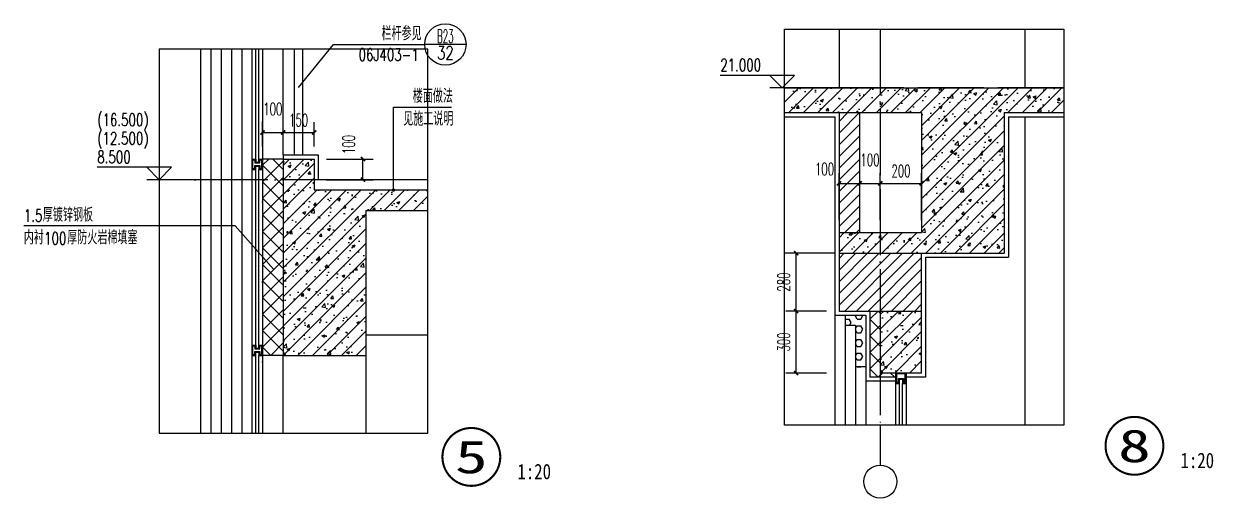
# Model space of a CAD drawing. Extents: x 0 to 125661, y -104936 to 8656.
# Drawn here: x 4898 to 10656, y -7267 to -4972 of the extents above; entities that cross this region are included whole.
import ezdxf
from ezdxf.enums import TextEntityAlignment as Align

# ---------------------------------------------------------------- set-up
doc = ezdxf.new("R2010")
doc.units = 0
doc.header["$LTSCALE"] = 800
doc.header["$MEASUREMENT"] = 0
doc.linetypes.add('DOTE', pattern=[2.42, 2, -0.2, 0.02, -0.2])
doc.layers.get('0').update_dxf_attribs({"linetype": 'CONTINUOUS'})
doc.layers.get('Defpoints').update_dxf_attribs({"color": 1, "linetype": 'CONTINUOUS'})
for name, color, linetype in [('A-卫生间', 173, 'CONTINUOUS'), ('A-外窗', 145, 'CONTINUOUS'), ('A-立面看线', 117, 'CONTINUOUS'), ('A-装饰构件', 197, 'CONTINUOUS'), ('AXIS', 3, 'CONTINUOUS'), ('AXIS_TEXT', 7, 'CONTINUOUS'), ('DIM_ELEV', 3, 'CONTINUOUS'), ('DIM_IDEN', 3, 'CONTINUOUS'), ('DIM_LEAD', 3, 'CONTINUOUS'), ('DOTE', 28, 'CONTINUOUS'), ('PUB_DIM', 3, 'CONTINUOUS'), ('PUB_HATCH', 8, 'CONTINUOUS'), ('PUB_TEXT', 7, 'CONTINUOUS'), ('WALL', 50, 'CONTINUOUS'), ('WINDOW', 145, 'CONTINUOUS'), ('看线1', 7, 'CONTINUOUS'), ('门窗', 4, 'CONTINUOUS'), ('面层', 123, 'CONTINUOUS')]:
    doc.layers.add(name, color=color, linetype=linetype)
doc.styles.add('_TCH_DIM', font='SIMPLEX', dxfattribs={"bigfont": 'GBCBIG'})
doc.styles.add('_TCH_LABEL', font='COMPLEX', dxfattribs={"bigfont": 'GBCBIG'})
doc.styles.add('COMPLEX', font='COMPLEX')
doc.styles.add('DIM_FONT', font='SIMPLEX.shx', dxfattribs={"width": 0.6})
doc.styles.add('ht', font='SIMHEI.TTF')
doc.styles.add('房间名称', font='SIMHEI.TTF', dxfattribs={"width": 0.8})
doc.dimstyles.new('DIMN20', dxfattribs={"dimscale": 0.2, "dimtxt": 300, "dimasz": 100, "dimexe": 250, "dimexo": 300, "dimgap": 150, "dimtad": 1, "dimdec": 0, "dimzin": 0, "dimdsep": 46, "dimtxsty": 'DIM_FONT', "dimblk": 'ARCHTICK', "dimcen": 0.09, "dimclrt": 7, "dimazin": 2, "dimtfac": 1, "dimtdec": 0, "dimtix": 1, "dimtmove": 2, "dimatfit": 3, "dimfxl": 0, "dimtolj": 1, "dimtzin": 0, "dimarcsym": 0})

# ---------------------------------------------------------------- blocks, each defined once
blk = doc.blocks.new('_ArchTick')
at = {"color": 0, "linetype": 'ByBlock', "const_width": 0.4}
blk.add_lwpolyline([(-0.5, -0.5), (0.5, 0.5)], dxfattribs=at)
blk = doc.blocks.new('*D157')
at = {"layer": 'Defpoints', "color": 0}
for p in [(8637.1, -6081.7), (8844.7, -6081.7), (8844.7, -6361.7)]:
    blk.add_point(p, dxfattribs=at)
at = {"layer": 'PUB_DIM', "color": 0, "lineweight": -2}
for p, q in [((8784.7, -6081.7), (8587.1, -6081.7)), ((8637.1, -6361.7), (8637.1, -6081.7)), ((8784.7, -6361.7), (8587.1, -6361.7))]:
    blk.add_line(p, q, dxfattribs=at)
at = {"layer": 'PUB_DIM', "color": 0, "lineweight": -2, "xscale": 20, "yscale": 20, "zscale": 20}
for p, rotation in [((8637.1, -6081.7), 90), ((8637.1, -6361.7), 270)]:
    blk.add_blockref('_ArchTick', p, dxfattribs=dict(at, rotation=rotation))
at = {"layer": 'PUB_DIM', "color": 7, "insert": (8577.1, -6221.7), "char_height": 60, "attachment_point": 5, "rotation": 90, "style": 'DIM_FONT'}
blk.add_mtext('\\A1;280', dxfattribs=at)
blk = doc.blocks.new('*D158')
at = {"layer": 'Defpoints', "color": 0}
for p in [(8637.1, -6361.7), (8844.7, -6361.7), (8844.7, -6661.7)]:
    blk.add_point(p, dxfattribs=at)
at = {"layer": 'PUB_DIM', "color": 0, "lineweight": -2}
for p, q in [((8784.7, -6361.7), (8587.1, -6361.7)), ((8637.1, -6661.7), (8637.1, -6361.7)), ((8784.7, -6661.7), (8587.1, -6661.7))]:
    blk.add_line(p, q, dxfattribs=at)
at = {"layer": 'PUB_DIM', "color": 0, "lineweight": -2, "xscale": 20, "yscale": 20, "zscale": 20}
for p, rotation in [((8637.1, -6361.7), 90), ((8637.1, -6661.7), 270)]:
    blk.add_blockref('_ArchTick', p, dxfattribs=dict(at, rotation=rotation))
at = {"layer": 'PUB_DIM', "color": 7, "insert": (8577.1, -6511.7), "char_height": 60, "attachment_point": 5, "rotation": 90, "style": 'DIM_FONT'}
blk.add_mtext('\\A1;300', dxfattribs=at)
blk = doc.blocks.new('*D159')
at = {"layer": 'Defpoints', "color": 0}
for p in [(9244.7, -5744.1), (9044.7, -5981.7), (9244.7, -5981.7)]:
    blk.add_point(p, dxfattribs=at)
at = {"layer": 'PUB_DIM', "color": 0, "lineweight": -2}
for p, q in [((9044.7, -5921.7), (9044.7, -5694.1)), ((9244.7, -5921.7), (9244.7, -5694.1)), ((9044.7, -5744.1), (9244.7, -5744.1))]:
    blk.add_line(p, q, dxfattribs=at)
at = {"layer": 'PUB_DIM', "color": 0, "lineweight": -2, "xscale": 20, "yscale": 20, "zscale": 20, "rotation": 180}
blk.add_blockref('_ArchTick', (9044.7, -5744.1), dxfattribs=at)
at = {"layer": 'PUB_DIM', "color": 0, "lineweight": -2, "xscale": 20, "yscale": 20, "zscale": 20}
blk.add_blockref('_ArchTick', (9244.7, -5744.1), dxfattribs=at)
at = {"layer": 'PUB_DIM', "color": 7, "insert": (9144.7, -5684.1), "char_height": 60, "attachment_point": 5, "style": 'DIM_FONT'}
blk.add_mtext('\\A1;200', dxfattribs=at)
blk = doc.blocks.new('*D160')
at = {"layer": 'Defpoints', "color": 0}
for p in [(9044.7, -5744.1), (8944.7, -5981.7), (9044.7, -5981.7)]:
    blk.add_point(p, dxfattribs=at)
at = {"layer": 'PUB_DIM', "color": 0, "lineweight": -2}
for p, q in [((8944.7, -5921.7), (8944.7, -5694.1)), ((9044.7, -5921.7), (9044.7, -5694.1)), ((8944.7, -5744.1), (9044.7, -5744.1))]:
    blk.add_line(p, q, dxfattribs=at)
at = {"layer": 'PUB_DIM', "color": 0, "lineweight": -2, "xscale": 20, "yscale": 20, "zscale": 20, "rotation": 180}
blk.add_blockref('_ArchTick', (8944.7, -5744.1), dxfattribs=at)
at = {"layer": 'PUB_DIM', "color": 0, "lineweight": -2, "xscale": 20, "yscale": 20, "zscale": 20}
blk.add_blockref('_ArchTick', (9044.7, -5744.1), dxfattribs=at)
at = {"layer": 'PUB_DIM', "color": 7, "insert": (8994.7, -5630.6), "char_height": 60, "attachment_point": 5, "style": 'DIM_FONT'}
blk.add_mtext('\\A1;100', dxfattribs=at)
blk = doc.blocks.new('*D161')
at = {"layer": 'Defpoints', "color": 0}
for p in [(8944.7, -5744.1), (8844.7, -5981.7), (8944.7, -5981.7)]:
    blk.add_point(p, dxfattribs=at)
at = {"layer": 'PUB_DIM', "color": 0, "lineweight": -2}
for p, q in [((8844.7, -5921.7), (8844.7, -5694.1)), ((8944.7, -5921.7), (8944.7, -5694.1)), ((8844.7, -5744.1), (8944.7, -5744.1))]:
    blk.add_line(p, q, dxfattribs=at)
at = {"layer": 'PUB_DIM', "color": 0, "lineweight": -2, "xscale": 20, "yscale": 20, "zscale": 20, "rotation": 180}
blk.add_blockref('_ArchTick', (8844.7, -5744.1), dxfattribs=at)
at = {"layer": 'PUB_DIM', "color": 0, "lineweight": -2, "xscale": 20, "yscale": 20, "zscale": 20}
blk.add_blockref('_ArchTick', (8944.7, -5744.1), dxfattribs=at)
at = {"layer": 'PUB_DIM', "color": 7, "insert": (8774.7, -5675.1), "char_height": 60, "attachment_point": 5, "style": 'DIM_FONT'}
blk.add_mtext('\\A1;100', dxfattribs=at)
blk = doc.blocks.new('*D162')
at = {"layer": 'Defpoints', "color": 0}
for p in [(6303.2, -5626.4), (6539.4, -5626.4), (6303.2, -5726.4)]:
    blk.add_point(p, dxfattribs=at)
at = {"layer": 'PUB_DIM', "color": 0, "lineweight": -2}
for p, q in [((6363.2, -5626.4), (6589.4, -5626.4)), ((6539.4, -5726.4), (6539.4, -5626.4)), ((6363.2, -5726.4), (6589.4, -5726.4))]:
    blk.add_line(p, q, dxfattribs=at)
at = {"layer": 'PUB_DIM', "color": 0, "lineweight": -2, "xscale": 20, "yscale": 20, "zscale": 20}
for p, rotation in [((6539.4, -5626.4), 90), ((6539.4, -5726.4), 270)]:
    blk.add_blockref('_ArchTick', p, dxfattribs=dict(at, rotation=rotation))
at = {"layer": 'PUB_DIM', "color": 7, "insert": (6470.4, -5556.4), "char_height": 60, "attachment_point": 5, "rotation": 90, "style": 'DIM_FONT'}
blk.add_mtext('\\A1;100', dxfattribs=at)
blk = doc.blocks.new('*D163')
at = {"layer": 'Defpoints', "color": 0}
for p in [(6303.2, -5498.2), (6153.2, -5626.4), (6303.2, -5626.4)]:
    blk.add_point(p, dxfattribs=at)
at = {"layer": 'PUB_DIM', "color": 0, "lineweight": -2}
for p, q in [((6153.2, -5566.4), (6153.2, -5448.2)), ((6303.2, -5566.4), (6303.2, -5448.2)), ((6153.2, -5498.2), (6303.2, -5498.2))]:
    blk.add_line(p, q, dxfattribs=at)
at = {"layer": 'PUB_DIM', "color": 0, "lineweight": -2, "xscale": 20, "yscale": 20, "zscale": 20, "rotation": 180}
blk.add_blockref('_ArchTick', (6153.2, -5498.2), dxfattribs=at)
at = {"layer": 'PUB_DIM', "color": 0, "lineweight": -2, "xscale": 20, "yscale": 20, "zscale": 20}
blk.add_blockref('_ArchTick', (6303.2, -5498.2), dxfattribs=at)
at = {"layer": 'PUB_DIM', "color": 7, "insert": (6228.2, -5438.2), "char_height": 60, "attachment_point": 5, "style": 'DIM_FONT'}
blk.add_mtext('\\A1;150', dxfattribs=at)
blk = doc.blocks.new('*D164')
at = {"layer": 'Defpoints', "color": 0}
for p in [(6153.2, -5498.2), (6053.2, -5626.4), (6153.2, -5626.4)]:
    blk.add_point(p, dxfattribs=at)
at = {"layer": 'PUB_DIM', "color": 0, "lineweight": -2}
for p, q in [((6053.2, -5566.4), (6053.2, -5448.2)), ((6153.2, -5566.4), (6153.2, -5448.2)), ((6053.2, -5498.2), (6153.2, -5498.2))]:
    blk.add_line(p, q, dxfattribs=at)
at = {"layer": 'PUB_DIM', "color": 0, "lineweight": -2, "xscale": 20, "yscale": 20, "zscale": 20, "rotation": 180}
blk.add_blockref('_ArchTick', (6053.2, -5498.2), dxfattribs=at)
at = {"layer": 'PUB_DIM', "color": 0, "lineweight": -2, "xscale": 20, "yscale": 20, "zscale": 20}
blk.add_blockref('_ArchTick', (6153.2, -5498.2), dxfattribs=at)
at = {"layer": 'PUB_DIM', "color": 7, "insert": (6103.2, -5384.7), "char_height": 60, "attachment_point": 5, "style": 'DIM_FONT'}
blk.add_mtext('\\A1;100', dxfattribs=at)
blk = doc.blocks.new('_AXISO')
blk.add_circle((0, 0), 0.5)
at = {"layer": 'AXIS_TEXT', "style": 'COMPLEX', "width": 1.041667}
blk.add_attdef('A', text='', height=0.56, dxfattribs=at).set_placement((-0.25, -0.28), (0.25, -0.28), align=Align.FIT)

msp = doc.modelspace()

# ---------------------------------------------------------------- hatches: boundary and pattern name
at = {"layer": 'PUB_HATCH'}
h = msp.add_hatch(dxfattribs=at)
h.set_pattern_fill('钢筋混凝土', color=256, scale=20, style=0)
h.set_pattern_definition([(45, (8204.23, -6081.71), (-35.3553, 35.3553), []), (50, (8204.23, -6081.71), (143.452, -12.5504), [15, -165]), (355, (8204.23, -6081.71), (-27.75, 150.438), [12, -132]), (100.451, (8216.18, -6082.76), (115.702, 137.888), [12.748, -140.228]), (46.184, (8204.23, -6041.71), (213.448, -33.104), [22.5, -247.5]), (96.636, (8222.02, -6044.47), (186.933, 194.824), [19.122, -210.343]), (351.184, (8204.23, -6041.71), (186.932, 194.824), [18, -198]), (21, (8224.23, -6051.71), (119.3814, -80.524), [15, -165]), (326, (8224.23, -6051.71), (48.663, 145.03), [12, -132]), (71.451, (8234.18, -6058.42), (168.045, 64.506), [12.748, -140.228]), (37.5, (8204.23, -6081.71), (2.432, 66.5788), [0, -130.4, 0, -134, 0, -132.5]), (7.5, (8204.23, -6081.71), (52.614, 78.8823), [0, -76.4, 0, -127.4, 0, -50.5]), (327.5, (8159.63, -6081.71), (106.7645, -4.511), [0, -50, 0, -156, 0, -207]), (317.5, (8139.63, -6081.71), (116.6372, 20.021), [0, -65, 0, -103.6, 0, -147])])
h.paths.add_polyline_path([(8581.2, -5281.7), (8581.2, -5401.7), (9244.7, -5401.7), (9244.7, -5981.7), (8844.7, -5981.7), (8844.7, -6081.7), (9644.7, -6081.7), (9644.7, -5401.7), (9933.6, -5401.7), (9933.6, -5281.7)])
h = msp.add_hatch(dxfattribs=at)
h.set_pattern_fill('普通砖', color=256, scale=30, style=0)
h.set_pattern_definition([(45, (8844.652, -5953.062), (-28.2136, 28.2136), [])])
h.paths.add_polyline_path([(8944.7, -5401.7), (8844.7, -5401.7), (8844.7, -5981.7), (8944.7, -5981.7)])
h = msp.add_hatch(dxfattribs=at)
h.set_pattern_fill('多孔材料', color=256, scale=20, style=0)
h.set_pattern_definition([(45, (6093.19, -6576.434), (-40, 40), []), (135, (6093.19, -6576.434), (-40, -40), [])])
h.paths.add_polyline_path([(6153.2, -5626.4), (6153.2, -5626.4), (6053.2, -5626.4), (6053.2, -6576.4), (6153.2, -6576.4)])
h = msp.add_hatch(dxfattribs=at)
h.set_pattern_fill('钢筋混凝土', color=256, scale=20, style=0)
h.set_pattern_definition([(45, (6153.19, -6576.434), (-35.3553, 35.3553), []), (50, (6153.19, -6576.43), (143.452, -12.55), [15, -165]), (355, (6153.19, -6576.43), (-27.75, 150.438), [12, -132]), (100.451, (6165.14, -6577.48), (115.702, 137.888), [12.748, -140.228]), (46.184, (6153.19, -6536.43), (213.448, -33.104), [22.5, -247.5]), (96.636, (6170.98, -6539.2), (186.933, 194.824), [19.122, -210.343]), (351.184, (6153.19, -6536.43), (186.932, 194.824), [18, -198]), (21, (6173.19, -6546.43), (119.381, -80.524), [15, -165]), (326, (6173.19, -6546.43), (48.663, 145.03), [12, -132]), (71.451, (6183.14, -6553.14), (168.045, 64.506), [12.748, -140.228]), (37.5, (6153.19, -6576.434), (2.432, 66.5788), [0, -130.4, 0, -134, 0, -132.5]), (7.5, (6153.19, -6576.434), (52.614, 78.8823), [0, -76.4, 0, -127.4, 0, -50.5]), (327.5, (6108.59, -6576.434), (106.7645, -4.511), [0, -50, 0, -156, 0, -207]), (317.5, (6088.59, -6576.43), (116.637, 20.021), [0, -65, 0, -103.6, 0, -147])])
h.paths.add_polyline_path([(6553.2, -5876.4), (6853.2, -5876.4), (6853.2, -5776.4), (6303.2, -5776.4), (6303.2, -5626.4), (6153.2, -5626.4), (6153.2, -6576.4), (6553.2, -6576.4)])
h = msp.add_hatch(dxfattribs=at)
h.set_pattern_fill('普通砖', color=256, scale=30, style=0)
h.set_pattern_definition([(45, (8844.652, -6333.062), (-28.2136, 28.2136), [])])
h.paths.add_polyline_path([(9244.7, -6081.7), (8844.7, -6081.7), (8844.7, -6361.7), (9244.7, -6361.7)])
h = msp.add_hatch(dxfattribs=at)
h.set_pattern_fill('HEX', color=256, scale=20, style=0)
h.set_pattern_definition([(0, (8874.652, -6631.712), (0, 32.9956), [19.05, -38.1]), (120, (8874.652, -6631.712), (-28.575, -16.4978), [19.05, -38.1]), (60, (8893.702, -6631.712), (-28.575, 16.4978), [19.05, -38.1])])
h.paths.add_polyline_path([(8974.7, -6381.7), (8874.7, -6381.7), (8874.7, -6431.7), (8924.7, -6431.7), (8924.7, -6631.7), (8974.7, -6631.7)])
h = msp.add_hatch(dxfattribs=at)
h.set_pattern_fill('多孔材料', color=256, scale=20, style=0)
h.set_pattern_definition([(45, (9034.65, -6681.71), (-40, 40), []), (135, (9034.65, -6681.71), (-40, -40), [])])
h.paths.add_polyline_path([(9044.7, -6361.7), (8994.7, -6361.7), (8994.7, -6681.7), (9119.7, -6681.7), (9119.7, -6661.7), (9044.7, -6661.7)])
h = msp.add_hatch(dxfattribs=at)
h.set_pattern_fill('钢筋混凝土', color=256, scale=20, style=0)
h.set_pattern_definition([(45, (9044.65, -6661.71), (-35.355, 35.355), []), (50, (9044.65, -6661.71), (143.452, -12.55), [15, -165]), (355, (9044.65, -6661.71), (-27.75, 150.44), [12, -132]), (100.45, (9056.6, -6662.76), (115.7, 137.89), [12.75, -140.23]), (46.184, (9044.65, -6621.71), (213.45, -33.1), [22.5, -247.5]), (96.636, (9062.44, -6624.47), (186.93, 194.82), [19.12, -210.34]), (351.184, (9044.65, -6621.71), (186.93, 194.82), [18, -198]), (21, (9064.65, -6631.71), (119.38, -80.524), [15, -165]), (326, (9064.65, -6631.71), (48.66, 145.03), [12, -132]), (71.45, (9074.6, -6638.42), (168.045, 64.506), [12.75, -140.23]), (37.5, (9044.65, -6661.71), (2.432, 66.579), [0, -130.4, 0, -134, 0, -132.5]), (7.5, (9044.65, -6661.71), (52.614, 78.882), [0, -76.4, 0, -127.4, 0, -50.5]), (327.5, (9000.05, -6661.71), (106.7645, -4.511), [0, -50, 0, -156, 0, -207]), (317.5, (8980.05, -6661.71), (116.637, 20.02), [0, -65, 0, -103.6, 0, -147])])
h.paths.add_polyline_path([(9244.7, -6361.7), (9044.7, -6361.7), (9044.7, -6661.7), (9244.7, -6661.7)])

# ---------------------------------------------------------------- linework, layer by layer
at = {"layer": 'A-卫生间'}
for p, q in [((6208.2, -5606.4), (6208.2, -5094.1)), ((6248.2, -5606.4), (6248.2, -5094.1)), ((6153.2, -5606.4), (6323.2, -5606.4)), ((6153.2, -5606.4), (6153.2, -5626.4)), ((6323.2, -5606.4), (6323.2, -5726.4)), ((6853.2, -5726.4), (6303.2, -5726.4)), ((6553.2, -6476.4), (6853.2, -6476.4)), ((6553.2, -6576.4), (6553.2, -6953.1))]:
    msp.add_line(p, q, dxfattribs=at)
at = {"layer": 'A-外窗'}
for p, q in [((6153.2, -5606.4), (6153.2, -5094.1)), ((6153.2, -6953.1), (6153.2, -6576.4))]:
    msp.add_line(p, q, dxfattribs=at)
at = {"layer": 'A-立面看线'}
for p, q in [((8844.7, -4997.4), (8844.7, -5281.7)), ((9744.6, -4997.4), (9744.6, -5281.7)), ((9744.7, -5421.7), (9744.7, -6913.4))]:
    msp.add_line(p, q, dxfattribs=at)
at = {"layer": 'A-装饰构件'}
for p, q in [((5753.2, -5094.1), (5753.2, -6953.1)), ((5803.2, -5094.1), (5803.2, -6953.1)), ((5853.2, -5094.1), (5853.2, -6953.1)), ((5903.2, -5094.1), (5903.2, -6953.1)), ((5953.2, -5094.1), (5953.2, -6953.1)), ((8824.7, -6381.7), (8824.7, -6913.4)), ((8874.7, -6431.7), (8874.7, -6913.4)), ((8924.7, -6631.7), (8924.7, -6913.4)), ((8974.7, -6701.7), (8974.7, -6913.4))]:
    msp.add_line(p, q, dxfattribs=at)
at = {"layer": 'AXIS'}
msp.add_line((9044.7, -6913.4), (9044.7, -7107.4), dxfattribs=at)
at = {"layer": 'Defpoints'}
for points in [[(8581.2, -4997.4), (9933.6, -4997.4), (9933.6, -6913.4), (8581.2, -6913.4)], [(6853.2, -5094.1), (5553.2, -5094.1), (5553.2, -6953.1), (6853.2, -6953.1)]]:
    msp.add_lwpolyline(points, close=True, dxfattribs=at)
at = {"layer": 'DIM_ELEV'}
for p, q in [((8629.5, -5221.7), (8269.5, -5221.7)), ((8569.5, -5281.7), (8509.5, -5221.7)), ((8569.5, -5281.7), (8629.5, -5221.7)), ((8913.9, -5281.7), (8509.5, -5281.7)), ((5613.2, -5666.4), (5253.2, -5666.4)), ((5553.2, -5726.4), (5493.2, -5666.4)), ((5553.2, -5726.4), (5613.2, -5666.4)), ((5897.6, -5726.4), (5493.2, -5726.4))]:
    msp.add_line(p, q, dxfattribs=at)
at = {"layer": 'DIM_IDEN'}
for p, q in [((6228.2, -5280.2), (6396.9, -5072.1)), ((6396.9, -5072.1), (6838.7, -5072.1)), ((7038.7, -5072.1), (6838.7, -5072.1))]:
    msp.add_line(p, q, dxfattribs=at)
at = {"layer": 'DIM_IDEN', "color": 0, "const_width": 10}
for points in [[(10415.1, -7013.9, 1), (10135.1, -7013.9, 1)], [(7204.5, -7067.7, 1), (6924.5, -7067.7, 1)]]:
    msp.add_lwpolyline(points, format="xyb", close=True, dxfattribs=at)
at = {"layer": 'DIM_IDEN'}
for centre, radius in [((6938.7, -5072.1), 100), ((6228.2, -5280.2), 0)]:
    msp.add_circle(centre, radius, dxfattribs=at)
at = {"layer": 'DIM_LEAD'}
for p, q in [((6687.4, -5776.4), (6687.4, -5375.1)), ((6687.4, -5375.1), (6968.5, -5375.1)), ((5921, -5949.6), (4897.6, -5949.6)), ((6106, -6158.6), (5921, -5949.6))]:
    msp.add_line(p, q, dxfattribs=at)
at = {"layer": 'DIM_LEAD', "const_width": 8}
msp.add_lwpolyline([(6687.4, -5780.4, 1), (6687.4, -5772.4, 1)], format="xyb", close=True, dxfattribs=at)
at = {"layer": 'DOTE', "linetype": 'DOTE', "ltscale": 0.2}
for p, q in [((9044.7, -4997.4), (9044.7, -6913.4)), ((6053.2, -5094.1), (6053.2, -6953.1)), ((9933.6, -5281.7), (8581.2, -5281.7)), ((6853.2, -5726.4), (5553.2, -5726.4))]:
    msp.add_line(p, q, dxfattribs=at)
at = {"layer": 'WALL'}
for p, q in [((8581.2, -5281.7), (9933.6, -5281.7)), ((8581.2, -5401.7), (9244.7, -5401.7)), ((8844.7, -5401.7), (8844.7, -6361.7)), ((8944.7, -5981.7), (8944.7, -5401.7)), ((9244.7, -5401.7), (9244.7, -5981.7)), ((9644.7, -5401.7), (9933.6, -5401.7)), ((9644.7, -5401.7), (9644.7, -6081.7)), ((6153.2, -5626.4), (6153.2, -6576.4)), ((6153.2, -5626.4), (6303.2, -5626.4)), ((6303.2, -5626.4), (6303.2, -5776.4)), ((6853.2, -5776.4), (6303.2, -5776.4)), ((6553.2, -5876.4), (6553.2, -6576.4)), ((6853.2, -5876.4), (6553.2, -5876.4)), ((8844.7, -5981.7), (9244.7, -5981.7)), ((8844.7, -6081.7), (9644.7, -6081.7)), ((9244.7, -6661.7), (9244.7, -6081.7)), ((8844.7, -6361.7), (9244.7, -6361.7)), ((9044.7, -6361.7), (9044.7, -6661.7)), ((6153.2, -6576.4), (6553.2, -6576.4)), ((8974.7, -6631.7), (8974.7, -6661.7)), ((9244.7, -6661.7), (9044.7, -6661.7))]:
    msp.add_line(p, q, dxfattribs=at)
at = {"layer": 'WINDOW'}
for p, q in [((6003.2, -6953.1), (6003.2, -5094.1)), ((6053.2, -5094.1), (6053.2, -6953.1)), ((6003.2, -5626.4), (6020.7, -5626.4)), ((6007.2, -5630.4), (6016.7, -5630.4)), ((6007.2, -5672.4), (6007.2, -5630.4)), ((6016.7, -5630.4), (6016.7, -5645.4)), ((6020.7, -5626.4), (6020.7, -5641.4)), ((6020.7, -5641.4), (6035.7, -5641.4)), ((6035.7, -5626.4), (6053.2, -5626.4)), ((6035.7, -5641.4), (6035.7, -5626.4)), ((6039.7, -5630.4), (6049.2, -5630.4)), ((6039.7, -5645.4), (6039.7, -5630.4)), ((6049.2, -5630.4), (6049.2, -5672.4)), ((6003.2, -5676.4), (6020.7, -5676.4)), ((6007.2, -5672.4), (6016.7, -5672.4)), ((6016.7, -5645.4), (6039.7, -5645.4)), ((6016.7, -5657.4), (6039.7, -5657.4)), ((6016.7, -5672.4), (6016.7, -5657.4)), ((6020.7, -5661.4), (6035.7, -5661.4)), ((6020.7, -5676.4), (6020.7, -5661.4)), ((6035.7, -5661.4), (6035.7, -5676.4)), ((6035.7, -5676.4), (6053.2, -5676.4)), ((6039.7, -5657.4), (6039.7, -5672.4)), ((6039.7, -5672.4), (6049.2, -5672.4)), ((6003.2, -6526.4), (6020.7, -6526.4)), ((6007.2, -6530.4), (6016.7, -6530.4)), ((6007.2, -6572.4), (6007.2, -6530.4)), ((6016.7, -6530.4), (6016.7, -6545.4)), ((6016.7, -6545.4), (6039.7, -6545.4)), ((6016.7, -6557.4), (6039.7, -6557.4)), ((6016.7, -6572.4), (6016.7, -6557.4)), ((6020.7, -6526.4), (6020.7, -6541.4)), ((6020.7, -6541.4), (6035.7, -6541.4)), ((6020.7, -6561.4), (6035.7, -6561.4)), ((6020.7, -6576.4), (6020.7, -6561.4)), ((6035.7, -6526.4), (6053.2, -6526.4)), ((6035.7, -6541.4), (6035.7, -6526.4)), ((6035.7, -6561.4), (6035.7, -6576.4)), ((6039.7, -6530.4), (6049.2, -6530.4)), ((6039.7, -6545.4), (6039.7, -6530.4)), ((6039.7, -6557.4), (6039.7, -6572.4)), ((6049.2, -6530.4), (6049.2, -6572.4)), ((6003.2, -6576.4), (6020.7, -6576.4)), ((6007.2, -6572.4), (6016.7, -6572.4)), ((6035.7, -6576.4), (6053.2, -6576.4)), ((6039.7, -6572.4), (6049.2, -6572.4)), ((9169.7, -6661.7), (9119.7, -6661.7)), ((9119.7, -6913.4), (9119.7, -6661.7)), ((9123.7, -6665.7), (9123.7, -6707.7)), ((9165.7, -6665.7), (9123.7, -6665.7)), ((9165.7, -6707.7), (9165.7, -6665.7)), ((9169.7, -6661.7), (9169.7, -6913.4)), ((9119.7, -6711.7), (9137.2, -6711.7)), ((9123.7, -6707.7), (9133.2, -6707.7)), ((9133.2, -6687.7), (9156.2, -6687.7)), ((9133.2, -6707.7), (9133.2, -6687.7)), ((9137.2, -6691.7), (9152.2, -6691.7)), ((9137.2, -6711.7), (9137.2, -6691.7)), ((9152.2, -6691.7), (9152.2, -6711.7)), ((9152.2, -6711.7), (9169.7, -6711.7)), ((9156.2, -6687.7), (9156.2, -6707.7)), ((9156.2, -6707.7), (9165.7, -6707.7))]:
    msp.add_line(p, q, dxfattribs=at)
at = {"layer": '看线1'}
for p, q in [((6153.2, -5626.4), (6053.2, -5626.4)), ((8824.7, -6081.7), (8581.2, -6081.7)), ((8874.7, -6381.7), (8874.7, -6431.7)), ((8924.7, -6431.7), (8874.7, -6431.7)), ((8924.7, -6431.7), (8924.7, -6631.7)), ((6153.2, -6576.4), (6053.2, -6576.4)), ((8974.7, -6631.7), (8924.7, -6631.7))]:
    msp.add_line(p, q, dxfattribs=at)
at = {"layer": '门窗'}
for p, q in [((6020.7, -5626.4), (6020.7, -5094.1)), ((6035.7, -5626.4), (6035.7, -5094.1)), ((6020.7, -6526.4), (6020.7, -5676.4)), ((6035.7, -6526.4), (6035.7, -5676.4)), ((6020.7, -6953.1), (6020.7, -6576.4)), ((6035.7, -6953.1), (6035.7, -6576.4)), ((9137.2, -6913.4), (9137.2, -6711.7)), ((9152.2, -6913.4), (9152.2, -6711.7))]:
    msp.add_line(p, q, dxfattribs=at)
at = {"layer": '面层'}
for p, q in [((8581.2, -5421.7), (8824.7, -5421.7)), ((8824.7, -5421.7), (8824.7, -6381.7)), ((9664.7, -5421.7), (9933.6, -5421.7)), ((9664.7, -5421.7), (9664.7, -6101.7)), ((9264.7, -6101.7), (9664.7, -6101.7)), ((9264.7, -6681.7), (9264.7, -6101.7)), ((8824.7, -6381.7), (8974.7, -6381.7)), ((8974.7, -6381.7), (8974.7, -6701.7)), ((8994.7, -6361.7), (8994.7, -6681.7)), ((9119.7, -6701.7), (8974.7, -6701.7)), ((9119.7, -6681.7), (8994.7, -6681.7)), ((9264.7, -6681.7), (9169.7, -6681.7))]:
    msp.add_line(p, q, dxfattribs=at)

# ---------------------------------------------------------------- block references
at = {"layer": 'AXIS', "xscale": 160, "yscale": 160, "zscale": 160}
msp.add_blockref('_AXISO', (9044.7, -7187.4), dxfattribs=at)

# ---------------------------------------------------------------- texts
at = {"layer": 'AXIS_TEXT', "color": 0, "style": 'ht'}
for s, width, p, p2 in [('8', 1.382813, (10195.9, -7093.1), (10354.3, -7093.1)), ('5', 1.382812, (6985.4, -7146.9), (7143.7, -7146.9))]:
    msp.add_text(s, height=158.4, dxfattribs=dict(at, width=width)).set_placement(p, p2, align=Align.FIT)
at = {"layer": 'PUB_TEXT'}
for s, style, p in [('栏杆参见', '_TCH_LABEL', (6629.6, -5052.1)), ('楼面做法', '_TCH_DIM', (6780.9, -5355.1)), ('见施工说明', '_TCH_DIM', (6734.7, -5465.1)), ('厚镀锌钢板', '_TCH_DIM', (4989.6, -5929.6)), ('内衬', '_TCH_DIM', (4897.6, -6039.6)), ('厚防火岩棉填塞', '_TCH_DIM', (5107.9, -6039.6))]:
    msp.add_text(s, height=67.52, dxfattribs=dict(at, style=style)).set_placement(p)
at = {"layer": 'PUB_TEXT', "style": '_TCH_LABEL'}
for s, width, p, p2 in [('B23', 0.46875, (6898.5, -5064.1), (6979, -5064.1)), ('32', 0.795455, (6898.5, -5144.6), (6979, -5144.6))]:
    msp.add_text(s, height=64.4, dxfattribs=dict(at, width=width)).set_placement(p, p2, align=Align.FIT)
at = {"layer": 'PUB_TEXT'}
for s, height, style, width, p in [('06J403-1', 59.5, '_TCH_LABEL', 0.705882, (6518.7, -5151.6)), ('21.000', 59.5, '_TCH_DIM', 0.705882, (8269.5, -5201.7)), ('(16.500)', 59.5, '_TCH_DIM', 0.705882, (5253.2, -5466.4)), ('(12.500)', 59.5, '_TCH_DIM', 0.705882, (5253.2, -5556.4)), ('8.500', 59.5, '_TCH_DIM', 0.705882, (5253.2, -5646.4)), ('1.5', 59.5, '_TCH_DIM', 0.705882, (4897.6, -5929.6)), ('100', 59.5, '_TCH_DIM', 0.705882, (4995.9, -6039.6)), ('1:20', 74.68, '房间名称', 0.8, (10498.2, -7121.9)), ('1:20', 74.68, '房间名称', 0.8, (7287.7, -7175.7))]:
    msp.add_text(s, height=height, dxfattribs=dict(at, style=style, width=width)).set_placement(p)

# ---------------------------------------------------------------- dimensions: what is measured, and where the dimension line sits
at = {"layer": 'PUB_DIM'}
for base, p1, p2, angle, picture, middle in [((6153.2, -5498.2), (6053.2, -5626.4), (6153.2, -5626.4), 0, '*D164', (6103.2, -5384.7)), ((6539.4, -5626.4), (6303.2, -5726.4), (6303.2, -5626.4), 90, '*D162', (6470.4, -5556.4)), ((8944.7, -5744.1), (8844.7, -5981.7), (8944.7, -5981.7), 0, '*D161', (8774.7, -5675.1)), ((9044.7, -5744.1), (8944.7, -5981.7), (9044.7, -5981.7), 0, '*D160', (8994.7, -5630.6))]:
    dim = msp.add_linear_dim(base=base, p1=p1, p2=p2, angle=angle, dimstyle='DIMN20', dxfattribs=at)
    dim.commit()
    dim.dimension.update_dxf_attribs({"geometry": picture, "text_midpoint": middle, "dimtype": 161})
for p1, p2, distance, picture, middle in [((6153.2, -5626.4), (6303.2, -5626.4), 128.3, '*D163', (6228.2, -5438.2)), ((9044.7, -5981.7), (9244.7, -5981.7), 237.6, '*D159', (9144.7, -5684.1)), ((8844.7, -6361.7), (8844.7, -6081.7), 207.5, '*D157', (8577.1, -6221.7)), ((8844.7, -6661.7), (8844.7, -6361.7), 207.5, '*D158', (8577.1, -6511.7))]:
    dim = msp.add_aligned_dim(p1=p1, p2=p2, distance=distance, dimstyle='DIMN20', dxfattribs=at)
    dim.commit()
    dim.dimension.update_dxf_attribs({"geometry": picture, "text_midpoint": middle})

doc.saveas('drawing.dxf')
